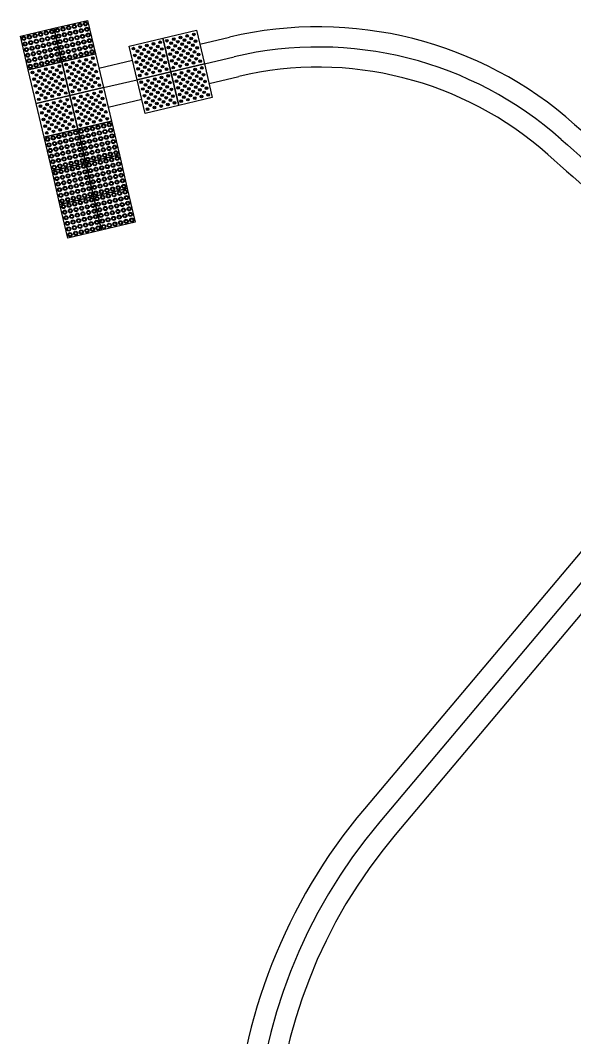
# Model space of a CAD drawing. Header units: millimetres. Extents: x 832728086 to 834530684, y 817551485 to 818349469.
# Drawn here: x 832728253.39 to 832728258.2, y 817960476.94 to 817960485.77 of the extents above; entities that cross this region are included whole.
import ezdxf

# ---------------------------------------------------------------- set-up
doc = ezdxf.new("R2010")
doc.units = ezdxf.units.MM
doc.header["$LTSCALE"] = 100
doc.layers.add('000-helpline', color=30, linetype='Continuous', lineweight=30, plot=False)
doc.layers.add('000-Tactile-l', color=8, linetype='Continuous')

# ---------------------------------------------------------------- blocks, each defined once
blk = doc.blocks.new('tactile')
at = {"layer": '000-helpline', "ltscale": 0.015}
for points in [[(834125.6752, 817966.0081), (834125.7441, 817965.7161), (834125.4521, 817965.6473), (834125.3832, 817965.9393)], [(834125.3832, 817965.9393), (834125.4521, 817965.6473), (834125.1601, 817965.5784), (834125.0913, 817965.8704)], [(834126.6201, 817965.9227), (834126.6889, 817965.6307), (834126.3969, 817965.5619), (834126.3281, 817965.8538)], [(834126.3281, 817965.8538), (834126.3969, 817965.5619), (834126.1049, 817965.493), (834126.0361, 817965.785)], [(834125.7441, 817965.7161), (834125.813, 817965.4241), (834125.521, 817965.3553), (834125.4521, 817965.6473)], [(834125.4521, 817965.6473), (834125.521, 817965.3553), (834125.229, 817965.2864), (834125.1601, 817965.5784)], [(834126.6889, 817965.6307), (834126.7578, 817965.3387), (834126.4658, 817965.2699), (834126.3969, 817965.5619)], [(834126.3969, 817965.5619), (834126.4658, 817965.2699), (834126.1738, 817965.201), (834126.1049, 817965.493)], [(834125.813, 817965.4241), (834125.8818, 817965.1321), (834125.5898, 817965.0633), (834125.521, 817965.3553)], [(834125.521, 817965.3553), (834125.5898, 817965.0633), (834125.2978, 817964.9944), (834125.229, 817965.2864)], [(834125.8818, 817965.1321), (834125.9507, 817964.8402), (834125.6587, 817964.7713), (834125.5898, 817965.0633)], [(834125.5898, 817965.0633), (834125.6587, 817964.7713), (834125.3667, 817964.7024), (834125.2978, 817964.9944)], [(834125.9507, 817964.8402), (834126.0195, 817964.5482), (834125.7275, 817964.4793), (834125.6587, 817964.7713)], [(834125.6587, 817964.7713), (834125.7275, 817964.4793), (834125.4355, 817964.4104), (834125.3667, 817964.7024)], [(834125.7275, 817964.4793), (834125.7964, 817964.1873), (834125.5044, 817964.1185), (834125.4355, 817964.4104)], [(834126.0195, 817964.5482), (834126.0884, 817964.2562), (834125.7964, 817964.1873), (834125.7275, 817964.4793)]]:
    blk.add_lwpolyline(points, close=True, dxfattribs=at)
at = {"layer": '000-Tactile-l', "ltscale": 5e-05}
for p, q in [((834126.6488, 817965.801), (834126.9082, 817965.8622)), ((834125.7728, 817965.5945), (834126.0648, 817965.6633)), ((834126.6889, 817965.6307), (834126.9484, 817965.6919)), ((834125.813, 817965.4241), (834126.1049, 817965.493)), ((834126.7291, 817965.4604), (834126.9885, 817965.5216)), ((834125.8531, 817965.2538), (834126.1451, 817965.3227)), ((834131.4332, 817963.1501), (834128.0774, 817959.1645)), ((834131.5671, 817963.0373), (834128.2112, 817959.0518)), ((834131.701, 817962.9246), (834128.3451, 817958.9391))]:
    blk.add_line(p, q, dxfattribs=at)
at = {"layer": '000-Tactile-l', "ltscale": 0.015}
for centre, radius in [((834125.608, 817965.9666), 0.0175), ((834125.6566, 817965.978), 0.0175), ((834125.6566, 817965.978), 0.0125), ((834125.2187, 817965.8748), 0.0175), ((834125.2673, 817965.8862), 0.0175), ((834125.2673, 817965.8862), 0.0125), ((834125.316, 817965.8977), 0.0175), ((834125.316, 817965.8977), 0.0125), ((834125.3647, 817965.9092), 0.0175), ((834125.3647, 817965.9092), 0.0125), ((834125.4133, 817965.9207), 0.0175), ((834125.4133, 817965.9207), 0.0125), ((834125.462, 817965.9321), 0.0175), ((834125.462, 817965.9321), 0.0125), ((834125.4735, 817965.8835), 0.0175), ((834125.4735, 817965.8835), 0.0125), ((834125.5106, 817965.9436), 0.0175), ((834125.5106, 817965.9436), 0.0125), ((834125.5221, 817965.895), 0.0175), ((834125.5221, 817965.895), 0.0125), ((834125.5593, 817965.9551), 0.0175), ((834125.5593, 817965.9551), 0.0125), ((834125.5708, 817965.9064), 0.0175), ((834125.5708, 817965.9064), 0.0125), ((834125.608, 817965.9666), 0.0125), ((834125.6195, 817965.9179), 0.0175), ((834125.6195, 817965.9179), 0.0125), ((834125.6681, 817965.9294), 0.0175), ((834125.6681, 817965.9294), 0.0125), ((834125.6796, 817965.8807), 0.0175), ((834125.6796, 817965.8807), 0.0125), ((834126.5978, 817965.8866), 0.0115), ((834126.5978, 817965.8866), 0.006), ((834125.1213, 817965.8518), 0.0175), ((834125.1213, 817965.8518), 0.0125), ((834125.1328, 817965.8031), 0.0175), ((834125.1328, 817965.8031), 0.0125), ((834125.17, 817965.8633), 0.0175), ((834125.17, 817965.8633), 0.0125), ((834125.1815, 817965.8146), 0.0175), ((834125.1815, 817965.8146), 0.0125), ((834125.2187, 817965.8748), 0.0125), ((834125.2301, 817965.8261), 0.0175), ((834125.2301, 817965.8261), 0.0125), ((834125.2788, 817965.8376), 0.0175), ((834125.2788, 817965.8376), 0.0125), ((834125.2903, 817965.7889), 0.0175), ((834125.3275, 817965.849), 0.0175), ((834125.3275, 817965.849), 0.0125), ((834125.3389, 817965.8004), 0.0175), ((834125.3389, 817965.8004), 0.0125), ((834125.3761, 817965.8605), 0.0175), ((834125.3761, 817965.8605), 0.0125), ((834125.3876, 817965.8119), 0.0175), ((834125.3876, 817965.8119), 0.0125), ((834125.4248, 817965.872), 0.0175), ((834125.4248, 817965.872), 0.0125), ((834125.4363, 817965.8233), 0.0175), ((834125.4363, 817965.8233), 0.0125), ((834125.4849, 817965.8348), 0.0175), ((834125.4849, 817965.8348), 0.0125), ((834125.4964, 817965.7861), 0.0175), ((834125.5336, 817965.8463), 0.0175), ((834125.5336, 817965.8463), 0.0125), ((834125.5451, 817965.7976), 0.0175), ((834125.5451, 817965.7976), 0.0125), ((834125.5823, 817965.8578), 0.0175), ((834125.5823, 817965.8578), 0.0125), ((834125.5937, 817965.8091), 0.0175), ((834125.5937, 817965.8091), 0.0125), ((834125.6309, 817965.8692), 0.0175), ((834125.6309, 817965.8692), 0.0125), ((834125.6424, 817965.8206), 0.0175), ((834125.6424, 817965.8206), 0.0125), ((834125.6911, 817965.832), 0.0175), ((834125.6911, 817965.832), 0.0125), ((834126.2474, 817965.804), 0.0115), ((834126.2474, 817965.804), 0.006), ((834126.3058, 817965.8178), 0.0115), ((834126.3058, 817965.8178), 0.006), ((834126.3642, 817965.8315), 0.0115), ((834126.3642, 817965.8315), 0.006), ((834126.4002, 817965.8092), 0.0115), ((834126.4002, 817965.8092), 0.006), ((834126.4226, 817965.8453), 0.0115), ((834126.4226, 817965.8453), 0.006), ((834126.4586, 817965.823), 0.0115), ((834126.4586, 817965.823), 0.006), ((834126.481, 817965.8591), 0.0115), ((834126.481, 817965.8591), 0.006), ((834126.4947, 817965.8007), 0.0115), ((834126.4947, 817965.8007), 0.006), ((834126.517, 817965.8368), 0.0115), ((834126.517, 817965.8368), 0.006), ((834126.5394, 817965.8728), 0.0115), ((834126.5394, 817965.8728), 0.006), ((834126.5531, 817965.8144), 0.0115), ((834126.5531, 817965.8144), 0.006), ((834126.5754, 817965.8505), 0.0115), ((834126.5754, 817965.8505), 0.006), ((834126.5892, 817965.7921), 0.0115), ((834126.6115, 817965.8282), 0.0115), ((834126.6115, 817965.8282), 0.006), ((834125.1443, 817965.7545), 0.0175), ((834125.1443, 817965.7545), 0.0125), ((834125.1558, 817965.7058), 0.0175), ((834125.1558, 817965.7058), 0.0125), ((834125.1929, 817965.766), 0.0175), ((834125.1929, 817965.766), 0.0125), ((834125.2044, 817965.7173), 0.0175), ((834125.2044, 817965.7173), 0.0125), ((834125.2416, 817965.7774), 0.0175), ((834125.2416, 817965.7774), 0.0125), ((834125.2531, 817965.7288), 0.0175), ((834125.2531, 817965.7288), 0.0125), ((834125.2903, 817965.7889), 0.0125), ((834125.3018, 817965.7402), 0.0175), ((834125.3018, 817965.7402), 0.0125), ((834125.3504, 817965.7517), 0.0175), ((834125.3504, 817965.7517), 0.0125), ((834125.3619, 817965.7031), 0.0175), ((834125.3619, 817965.7031), 0.0125), ((834125.3991, 817965.7632), 0.0175), ((834125.3991, 817965.7632), 0.0125), ((834125.4106, 817965.7145), 0.0175), ((834125.4106, 817965.7145), 0.0125), ((834125.4477, 817965.7747), 0.0175), ((834125.4477, 817965.7747), 0.0125), ((834125.4592, 817965.726), 0.0175), ((834125.4592, 817965.726), 0.0125), ((834125.4964, 817965.7861), 0.0125), ((834125.5079, 817965.7375), 0.0175), ((834125.5079, 817965.7375), 0.0125), ((834125.5566, 817965.749), 0.0175), ((834125.5566, 817965.749), 0.0125), ((834125.568, 817965.7003), 0.0175), ((834125.6052, 817965.7604), 0.0175), ((834125.6052, 817965.7604), 0.0125), ((834125.6167, 817965.7118), 0.0175), ((834125.6167, 817965.7118), 0.0125), ((834125.6539, 817965.7719), 0.0175), ((834125.6539, 817965.7719), 0.0125), ((834125.6654, 817965.7232), 0.0175), ((834125.6654, 817965.7232), 0.0125), ((834125.7025, 817965.7834), 0.0175), ((834125.7025, 817965.7834), 0.0125), ((834125.714, 817965.7347), 0.0175), ((834125.714, 817965.7347), 0.0125), ((834126.0722, 817965.7627), 0.0115), ((834126.0722, 817965.7627), 0.006), ((834126.0859, 817965.7043), 0.0115), ((834126.1083, 817965.7404), 0.0115), ((834126.1083, 817965.7404), 0.006), ((834126.1306, 817965.7764), 0.0115), ((834126.1306, 817965.7764), 0.006), ((834126.1443, 817965.718), 0.0115), ((834126.1443, 817965.718), 0.006), ((834126.1667, 817965.7541), 0.0115), ((834126.1667, 817965.7541), 0.006), ((834126.189, 817965.7902), 0.0115), ((834126.189, 817965.7902), 0.006), ((834126.2027, 817965.7318), 0.0115), ((834126.2027, 817965.7318), 0.006), ((834126.2251, 817965.7679), 0.0115), ((834126.2251, 817965.7679), 0.006), ((834126.2388, 817965.7095), 0.0115), ((834126.2388, 817965.7095), 0.006), ((834126.2611, 817965.7456), 0.0115), ((834126.2611, 817965.7456), 0.006), ((834126.2835, 817965.7817), 0.0115), ((834126.2835, 817965.7817), 0.006), ((834126.2972, 817965.7233), 0.0115), ((834126.2972, 817965.7233), 0.006), ((834126.3195, 817965.7594), 0.0115), ((834126.3195, 817965.7594), 0.006), ((834126.3779, 817965.7731), 0.0115), ((834126.3779, 817965.7731), 0.006), ((834126.3917, 817965.7147), 0.0115), ((834126.3917, 817965.7147), 0.006), ((834126.414, 817965.7508), 0.0115), ((834126.414, 817965.7508), 0.006), ((834126.4363, 817965.7869), 0.0115), ((834126.4363, 817965.7869), 0.006), ((834126.4501, 817965.7285), 0.0115), ((834126.4501, 817965.7285), 0.006), ((834126.4724, 817965.7646), 0.0115), ((834126.4724, 817965.7646), 0.006), ((834126.4862, 817965.7062), 0.0115), ((834126.5085, 817965.7423), 0.0115), ((834126.5085, 817965.7423), 0.006), ((834126.5308, 817965.7784), 0.0115), ((834126.5308, 817965.7784), 0.006), ((834126.5446, 817965.72), 0.0115), ((834126.5446, 817965.72), 0.006), ((834126.5669, 817965.756), 0.0115), ((834126.5669, 817965.756), 0.006), ((834126.5892, 817965.7921), 0.006), ((834126.603, 817965.7337), 0.0115), ((834126.603, 817965.7337), 0.006), ((834126.6253, 817965.7698), 0.0115), ((834126.6253, 817965.7698), 0.006), ((834126.6391, 817965.7114), 0.0115), ((834126.6391, 817965.7114), 0.006), ((834125.1672, 817965.6571), 0.0175), ((834125.1672, 817965.6571), 0.0125), ((834125.2159, 817965.6686), 0.0175), ((834125.2159, 817965.6686), 0.0125), ((834125.2274, 817965.62), 0.0175), ((834125.2274, 817965.62), 0.0125), ((834125.2646, 817965.6801), 0.0175), ((834125.2646, 817965.6801), 0.0125), ((834125.276, 817965.6314), 0.0175), ((834125.276, 817965.6314), 0.0125), ((834125.3132, 817965.6916), 0.0175), ((834125.3132, 817965.6916), 0.0125), ((834125.3247, 817965.6429), 0.0175), ((834125.3247, 817965.6429), 0.0125), ((834125.3734, 817965.6544), 0.0175), ((834125.3734, 817965.6544), 0.0125), ((834125.422, 817965.6659), 0.0175), ((834125.422, 817965.6659), 0.0125), ((834125.4707, 817965.6773), 0.0175), ((834125.4707, 817965.6773), 0.0125), ((834125.4882, 817965.625), 0.0115), ((834125.4882, 817965.625), 0.006), ((834125.5194, 817965.6888), 0.0175), ((834125.5194, 817965.6888), 0.0125), ((834125.5466, 817965.6387), 0.0115), ((834125.5466, 817965.6387), 0.006), ((834125.568, 817965.7003), 0.0125), ((834125.5827, 817965.6164), 0.0115), ((834125.605, 817965.6525), 0.0115), ((834125.605, 817965.6525), 0.006), ((834125.6411, 817965.6302), 0.0115), ((834125.6411, 817965.6302), 0.006), ((834125.6634, 817965.6663), 0.0115), ((834125.6634, 817965.6663), 0.006), ((834125.6995, 817965.644), 0.0115), ((834125.6995, 817965.644), 0.006), ((834125.7218, 817965.68), 0.0115), ((834125.7218, 817965.68), 0.006), ((834125.7356, 817965.6216), 0.0115), ((834125.7356, 817965.6216), 0.006), ((834126.0859, 817965.7043), 0.006), ((834126.0997, 817965.6459), 0.0115), ((834126.0997, 817965.6459), 0.006), ((834126.122, 817965.682), 0.0115), ((834126.122, 817965.682), 0.006), ((834126.1358, 817965.6236), 0.0115), ((834126.1358, 817965.6236), 0.006), ((834126.1581, 817965.6596), 0.0115), ((834126.1581, 817965.6596), 0.006), ((834126.1804, 817965.6957), 0.0115), ((834126.1804, 817965.6957), 0.006), ((834126.1942, 817965.6373), 0.0115), ((834126.1942, 817965.6373), 0.006), ((834126.2165, 817965.6734), 0.0115), ((834126.2165, 817965.6734), 0.006), ((834126.2303, 817965.615), 0.0115), ((834126.2526, 817965.6511), 0.0115), ((834126.2526, 817965.6511), 0.006), ((834126.2749, 817965.6872), 0.0115), ((834126.2749, 817965.6872), 0.006), ((834126.2887, 817965.6288), 0.0115), ((834126.2887, 817965.6288), 0.006), ((834126.311, 817965.6649), 0.0115), ((834126.311, 817965.6649), 0.006), ((834126.3333, 817965.701), 0.0115), ((834126.3333, 817965.701), 0.006), ((834126.3471, 817965.6426), 0.0115), ((834126.3471, 817965.6426), 0.006), ((834126.4055, 817965.6563), 0.0115), ((834126.4055, 817965.6563), 0.006), ((834126.4278, 817965.6924), 0.0115), ((834126.4278, 817965.6924), 0.006), ((834126.4416, 817965.634), 0.0115), ((834126.4416, 817965.634), 0.006), ((834126.4639, 817965.6701), 0.0115), ((834126.4639, 817965.6701), 0.006), ((834126.4862, 817965.7062), 0.006), ((834126.5, 817965.6478), 0.0115), ((834126.5, 817965.6478), 0.006), ((834126.5223, 817965.6839), 0.0115), ((834126.5223, 817965.6839), 0.006), ((834126.536, 817965.6255), 0.0115), ((834126.536, 817965.6255), 0.006), ((834126.5584, 817965.6616), 0.0115), ((834126.5584, 817965.6616), 0.006), ((834126.5807, 817965.6976), 0.0115), ((834126.5807, 817965.6976), 0.006), ((834126.5944, 817965.6393), 0.0115), ((834126.5944, 817965.6393), 0.006), ((834126.6168, 817965.6753), 0.0115), ((834126.6168, 817965.6753), 0.006), ((834126.6528, 817965.653), 0.0115), ((834126.6528, 817965.653), 0.006), ((834125.1787, 817965.6085), 0.0175), ((834125.1787, 817965.6085), 0.0125), ((834125.1962, 817965.5561), 0.0115), ((834125.1962, 817965.5561), 0.006), ((834125.2323, 817965.5338), 0.0115), ((834125.2323, 817965.5338), 0.006), ((834125.2546, 817965.5699), 0.0115), ((834125.2546, 817965.5699), 0.006), ((834125.2907, 817965.5476), 0.0115), ((834125.2907, 817965.5476), 0.006), ((834125.313, 817965.5836), 0.0115), ((834125.313, 817965.5836), 0.006), ((834125.3491, 817965.5613), 0.0115), ((834125.3491, 817965.5613), 0.006), ((834125.3714, 817965.5974), 0.0115), ((834125.3714, 817965.5974), 0.006), ((834125.3852, 817965.539), 0.0115), ((834125.3852, 817965.539), 0.006), ((834125.4075, 817965.5751), 0.0115), ((834125.4075, 817965.5751), 0.006), ((834125.4298, 817965.6112), 0.0115), ((834125.4298, 817965.6112), 0.006), ((834125.4436, 817965.5528), 0.0115), ((834125.4436, 817965.5528), 0.006), ((834125.502, 817965.5666), 0.0115), ((834125.502, 817965.5666), 0.006), ((834125.5243, 817965.6026), 0.0115), ((834125.5243, 817965.6026), 0.006), ((834125.538, 817965.5442), 0.0115), ((834125.538, 817965.5442), 0.006), ((834125.5604, 817965.5803), 0.0115), ((834125.5604, 817965.5803), 0.006), ((834125.5827, 817965.6164), 0.006), ((834125.5964, 817965.558), 0.0115), ((834125.5964, 817965.558), 0.006), ((834125.6188, 817965.5941), 0.0115), ((834125.6188, 817965.5941), 0.006), ((834125.6325, 817965.5357), 0.0115), ((834125.6325, 817965.5357), 0.006), ((834125.6548, 817965.5718), 0.0115), ((834125.6548, 817965.5718), 0.006), ((834125.6772, 817965.6079), 0.0115), ((834125.6772, 817965.6079), 0.006), ((834125.6909, 817965.5495), 0.0115), ((834125.6909, 817965.5495), 0.006), ((834125.7132, 817965.5856), 0.0115), ((834125.7132, 817965.5856), 0.006), ((834125.727, 817965.5272), 0.0115), ((834125.7493, 817965.5632), 0.0115), ((834125.7493, 817965.5632), 0.006), ((834126.1135, 817965.5875), 0.0115), ((834126.1135, 817965.5875), 0.006), ((834126.1273, 817965.5291), 0.0115), ((834126.1496, 817965.5652), 0.0115), ((834126.1496, 817965.5652), 0.006), ((834126.1719, 817965.6012), 0.0115), ((834126.1719, 817965.6012), 0.006), ((834126.1857, 817965.5428), 0.0115), ((834126.1857, 817965.5428), 0.006), ((834126.208, 817965.5789), 0.0115), ((834126.208, 817965.5789), 0.006), ((834126.2303, 817965.615), 0.006), ((834126.2441, 817965.5566), 0.0115), ((834126.2441, 817965.5566), 0.006), ((834126.2664, 817965.5927), 0.0115), ((834126.2664, 817965.5927), 0.006), ((834126.3025, 817965.5704), 0.0115), ((834126.3025, 817965.5704), 0.006), ((834126.3248, 817965.6065), 0.0115), ((834126.3248, 817965.6065), 0.006), ((834126.3609, 817965.5842), 0.0115), ((834126.3609, 817965.5842), 0.006), ((834126.4192, 817965.5979), 0.0115), ((834126.4192, 817965.5979), 0.006), ((834126.433, 817965.5395), 0.0115), ((834126.433, 817965.5395), 0.006), ((834126.4776, 817965.6117), 0.0115), ((834126.4776, 817965.6117), 0.006), ((834126.4914, 817965.5533), 0.0115), ((834126.4914, 817965.5533), 0.006), ((834126.5275, 817965.531), 0.0115), ((834126.5498, 817965.5671), 0.0115), ((834126.5498, 817965.5671), 0.006), ((834126.5859, 817965.5448), 0.0115), ((834126.5859, 817965.5448), 0.006), ((834126.6082, 817965.5809), 0.0115), ((834126.6082, 817965.5809), 0.006), ((834126.6443, 817965.5585), 0.0115), ((834126.6443, 817965.5585), 0.006), ((834126.6666, 817965.5946), 0.0115), ((834126.6666, 817965.5946), 0.006), ((834126.6804, 817965.5362), 0.0115), ((834126.6804, 817965.5362), 0.006), ((834125.21, 817965.4977), 0.0115), ((834125.21, 817965.4977), 0.006), ((834125.2237, 817965.4393), 0.0115), ((834125.2461, 817965.4754), 0.0115), ((834125.2461, 817965.4754), 0.006), ((834125.2684, 817965.5115), 0.0115), ((834125.2684, 817965.5115), 0.006), ((834125.2821, 817965.4531), 0.0115), ((834125.2821, 817965.4531), 0.006), ((834125.3045, 817965.4892), 0.0115), ((834125.3045, 817965.4892), 0.006), ((834125.3268, 817965.5252), 0.0115), ((834125.3268, 817965.5252), 0.006), ((834125.3405, 817965.4668), 0.0115), ((834125.3405, 817965.4668), 0.006), ((834125.3629, 817965.5029), 0.0115), ((834125.3629, 817965.5029), 0.006), ((834125.3766, 817965.4445), 0.0115), ((834125.3766, 817965.4445), 0.006), ((834125.3989, 817965.4806), 0.0115), ((834125.3989, 817965.4806), 0.006), ((834125.4213, 817965.5167), 0.0115), ((834125.4213, 817965.5167), 0.006), ((834125.435, 817965.4583), 0.0115), ((834125.435, 817965.4583), 0.006), ((834125.4573, 817965.4944), 0.0115), ((834125.4573, 817965.4944), 0.006), ((834125.5157, 817965.5082), 0.0115), ((834125.5157, 817965.5082), 0.006), ((834125.5295, 817965.4498), 0.0115), ((834125.5295, 817965.4498), 0.006), ((834125.5518, 817965.4858), 0.0115), ((834125.5518, 817965.4858), 0.006), ((834125.5741, 817965.5219), 0.0115), ((834125.5741, 817965.5219), 0.006), ((834125.5879, 817965.4635), 0.0115), ((834125.5879, 817965.4635), 0.006), ((834125.6102, 817965.4996), 0.0115), ((834125.6102, 817965.4996), 0.006), ((834125.624, 817965.4412), 0.0115), ((834125.6463, 817965.4773), 0.0115), ((834125.6463, 817965.4773), 0.006), ((834125.6686, 817965.5134), 0.0115), ((834125.6686, 817965.5134), 0.006), ((834125.6824, 817965.455), 0.0115), ((834125.6824, 817965.455), 0.006), ((834125.7047, 817965.4911), 0.0115), ((834125.7047, 817965.4911), 0.006), ((834125.727, 817965.5272), 0.006), ((834125.7408, 817965.4688), 0.0115), ((834125.7408, 817965.4688), 0.006), ((834125.7631, 817965.5048), 0.0115), ((834125.7631, 817965.5048), 0.006), ((834125.7769, 817965.4464), 0.0115), ((834125.7769, 817965.4464), 0.006), ((834126.1273, 817965.5291), 0.006), ((834126.141, 817965.4707), 0.0115), ((834126.141, 817965.4707), 0.006), ((834126.1771, 817965.4484), 0.0115), ((834126.1771, 817965.4484), 0.006), ((834126.1994, 817965.4845), 0.0115), ((834126.1994, 817965.4845), 0.006), ((834126.2355, 817965.4621), 0.0115), ((834126.2355, 817965.4621), 0.006), ((834126.2578, 817965.4982), 0.0115), ((834126.2578, 817965.4982), 0.006), ((834126.2716, 817965.4398), 0.0115), ((834126.2939, 817965.4759), 0.0115), ((834126.2939, 817965.4759), 0.006), ((834126.3162, 817965.512), 0.0115), ((834126.3162, 817965.512), 0.006), ((834126.33, 817965.4536), 0.0115), ((834126.33, 817965.4536), 0.006), ((834126.3523, 817965.4897), 0.0115), ((834126.3523, 817965.4897), 0.006), ((834126.3746, 817965.5258), 0.0115), ((834126.3746, 817965.5258), 0.006), ((834126.3884, 817965.4674), 0.0115), ((834126.3884, 817965.4674), 0.006), ((834126.4468, 817965.4811), 0.0115), ((834126.4468, 817965.4811), 0.006), ((834126.4691, 817965.5172), 0.0115), ((834126.4691, 817965.5172), 0.006), ((834126.4829, 817965.4588), 0.0115), ((834126.4829, 817965.4588), 0.006), ((834126.5052, 817965.4949), 0.0115), ((834126.5052, 817965.4949), 0.006), ((834126.5275, 817965.531), 0.006), ((834126.5413, 817965.4726), 0.0115), ((834126.5413, 817965.4726), 0.006), ((834126.5636, 817965.5087), 0.0115), ((834126.5636, 817965.5087), 0.006), ((834126.5774, 817965.4503), 0.0115), ((834126.5774, 817965.4503), 0.006), ((834126.5997, 817965.4864), 0.0115), ((834126.5997, 817965.4864), 0.006), ((834126.622, 817965.5225), 0.0115), ((834126.622, 817965.5225), 0.006), ((834126.6358, 817965.4641), 0.0115), ((834126.6358, 817965.4641), 0.006), ((834126.6581, 817965.5001), 0.0115), ((834126.6581, 817965.5001), 0.006), ((834126.6718, 817965.4417), 0.0115), ((834126.6942, 817965.4778), 0.0115), ((834126.6942, 817965.4778), 0.006), ((834125.2237, 817965.4393), 0.006), ((834125.2375, 817965.3809), 0.0115), ((834125.2375, 817965.3809), 0.006), ((834125.2598, 817965.417), 0.0115), ((834125.2598, 817965.417), 0.006), ((834125.2736, 817965.3586), 0.0115), ((834125.2736, 817965.3586), 0.006), ((834125.2959, 817965.3947), 0.0115), ((834125.2959, 817965.3947), 0.006), ((834125.3182, 817965.4308), 0.0115), ((834125.3182, 817965.4308), 0.006), ((834125.332, 817965.3724), 0.0115), ((834125.332, 817965.3724), 0.006), ((834125.3543, 817965.4084), 0.0115), ((834125.3543, 817965.4084), 0.006), ((834125.3681, 817965.35), 0.0115), ((834125.3904, 817965.3861), 0.0115), ((834125.3904, 817965.3861), 0.006), ((834125.4127, 817965.4222), 0.0115), ((834125.4127, 817965.4222), 0.006), ((834125.4265, 817965.3638), 0.0115), ((834125.4265, 817965.3638), 0.006), ((834125.4488, 817965.3999), 0.0115), ((834125.4488, 817965.3999), 0.006), ((834125.4711, 817965.436), 0.0115), ((834125.4711, 817965.436), 0.006), ((834125.4849, 817965.3776), 0.0115), ((834125.4849, 817965.3776), 0.006), ((834125.5433, 817965.3914), 0.0115), ((834125.5433, 817965.3914), 0.006), ((834125.5656, 817965.4274), 0.0115), ((834125.5656, 817965.4274), 0.006), ((834125.6017, 817965.4051), 0.0115), ((834125.6017, 817965.4051), 0.006), ((834125.624, 817965.4412), 0.006), ((834125.6601, 817965.4189), 0.0115), ((834125.6601, 817965.4189), 0.006), ((834125.6738, 817965.3605), 0.0115), ((834125.6738, 817965.3605), 0.006), ((834125.7185, 817965.4327), 0.0115), ((834125.7185, 817965.4327), 0.006), ((834125.7322, 817965.3743), 0.0115), ((834125.7322, 817965.3743), 0.006), ((834125.7683, 817965.352), 0.0115), ((834125.7906, 817965.388), 0.0115), ((834125.7906, 817965.388), 0.006), ((834126.1548, 817965.4123), 0.0115), ((834126.1548, 817965.4123), 0.006), ((834126.1686, 817965.3539), 0.0115), ((834126.1909, 817965.39), 0.0115), ((834126.1909, 817965.39), 0.006), ((834126.2132, 817965.4261), 0.0115), ((834126.2132, 817965.4261), 0.006), ((834126.227, 817965.3677), 0.0115), ((834126.227, 817965.3677), 0.006), ((834126.2493, 817965.4037), 0.0115), ((834126.2493, 817965.4037), 0.006), ((834126.2716, 817965.4398), 0.006), ((834126.2854, 817965.3814), 0.0115), ((834126.2854, 817965.3814), 0.006), ((834126.3077, 817965.4175), 0.0115), ((834126.3077, 817965.4175), 0.006), ((834126.3215, 817965.3591), 0.0115), ((834126.3215, 817965.3591), 0.006), ((834126.3438, 817965.3952), 0.0115), ((834126.3438, 817965.3952), 0.006), ((834126.3661, 817965.4313), 0.0115), ((834126.3661, 817965.4313), 0.006), ((834126.3799, 817965.3729), 0.0115), ((834126.3799, 817965.3729), 0.006), ((834126.4022, 817965.409), 0.0115), ((834126.4022, 817965.409), 0.006), ((834126.4159, 817965.3506), 0.0115), ((834126.4606, 817965.4227), 0.0115), ((834126.4606, 817965.4227), 0.006), ((834126.4743, 817965.3643), 0.0115), ((834126.4743, 817965.3643), 0.006), ((834126.4966, 817965.4004), 0.0115), ((834126.4966, 817965.4004), 0.006), ((834126.519, 817965.4365), 0.0115), ((834126.519, 817965.4365), 0.006), ((834126.5327, 817965.3781), 0.0115), ((834126.5327, 817965.3781), 0.006), ((834126.555, 817965.4142), 0.0115), ((834126.555, 817965.4142), 0.006), ((834126.5688, 817965.3558), 0.0115), ((834126.5688, 817965.3558), 0.006), ((834126.5911, 817965.3919), 0.0115), ((834126.5911, 817965.3919), 0.006), ((834126.6134, 817965.428), 0.0115), ((834126.6134, 817965.428), 0.006), ((834126.6272, 817965.3696), 0.0115), ((834126.6272, 817965.3696), 0.006), ((834126.6495, 817965.4057), 0.0115), ((834126.6495, 817965.4057), 0.006), ((834126.6718, 817965.4417), 0.006), ((834126.6856, 817965.3833), 0.0115), ((834126.6856, 817965.3833), 0.006), ((834126.7079, 817965.4194), 0.0115), ((834126.7079, 817965.4194), 0.006), ((834126.7217, 817965.361), 0.0115), ((834126.7217, 817965.361), 0.006), ((834125.2513, 817965.3225), 0.0115), ((834125.2513, 817965.3225), 0.006), ((834125.2651, 817965.2641), 0.0115), ((834125.3097, 817965.3363), 0.0115), ((834125.3097, 817965.3363), 0.006), ((834125.3235, 817965.2779), 0.0115), ((834125.3235, 817965.2779), 0.006), ((834125.3681, 817965.35), 0.006), ((834125.3819, 817965.2916), 0.0115), ((834125.3819, 817965.2916), 0.006), ((834125.4179, 817965.2693), 0.0115), ((834125.4179, 817965.2693), 0.006), ((834125.4403, 817965.3054), 0.0115), ((834125.4403, 817965.3054), 0.006), ((834125.4763, 817965.2831), 0.0115), ((834125.4763, 817965.2831), 0.006), ((834125.4987, 817965.3192), 0.0115), ((834125.4987, 817965.3192), 0.006), ((834125.557, 817965.333), 0.0115), ((834125.557, 817965.333), 0.006), ((834125.5708, 817965.2746), 0.0115), ((834125.5708, 817965.2746), 0.006), ((834125.5931, 817965.3106), 0.0115), ((834125.5931, 817965.3106), 0.006), ((834125.6154, 817965.3467), 0.0115), ((834125.6154, 817965.3467), 0.006), ((834125.6292, 817965.2883), 0.0115), ((834125.6292, 817965.2883), 0.006), ((834125.6515, 817965.3244), 0.0115), ((834125.6515, 817965.3244), 0.006), ((834125.6653, 817965.266), 0.0115), ((834125.6876, 817965.3021), 0.0115), ((834125.6876, 817965.3021), 0.006), ((834125.7099, 817965.3382), 0.0115), ((834125.7099, 817965.3382), 0.006), ((834125.7237, 817965.2798), 0.0115), ((834125.7237, 817965.2798), 0.006), ((834125.746, 817965.3159), 0.0115), ((834125.746, 817965.3159), 0.006), ((834125.7683, 817965.352), 0.006), ((834125.7821, 817965.2936), 0.0115), ((834125.7821, 817965.2936), 0.006), ((834125.8044, 817965.3297), 0.0115), ((834125.8044, 817965.3297), 0.006), ((834125.8182, 817965.2713), 0.0115), ((834125.8182, 817965.2713), 0.006), ((834126.1686, 817965.3539), 0.006), ((834126.1823, 817965.2955), 0.0115), ((834126.1823, 817965.2955), 0.006), ((834126.2047, 817965.3316), 0.0115), ((834126.2047, 817965.3316), 0.006), ((834126.2184, 817965.2732), 0.0115), ((834126.2184, 817965.2732), 0.006), ((834126.2407, 817965.3093), 0.0115), ((834126.2407, 817965.3093), 0.006), ((834126.2631, 817965.3453), 0.0115), ((834126.2631, 817965.3453), 0.006), ((834126.2768, 817965.2869), 0.0115), ((834126.2768, 817965.2869), 0.006), ((834126.2991, 817965.323), 0.0115), ((834126.2991, 817965.323), 0.006), ((834126.3129, 817965.2646), 0.0115), ((834126.3352, 817965.3007), 0.0115), ((834126.3352, 817965.3007), 0.006), ((834126.3575, 817965.3368), 0.0115), ((834126.3575, 817965.3368), 0.006), ((834126.3713, 817965.2784), 0.0115), ((834126.3713, 817965.2784), 0.006), ((834126.3936, 817965.3145), 0.0115), ((834126.3936, 817965.3145), 0.006), ((834126.4159, 817965.3506), 0.006), ((834126.4297, 817965.2922), 0.0115), ((834126.4297, 817965.2922), 0.006), ((834126.4881, 817965.3059), 0.0115), ((834126.4881, 817965.3059), 0.006), ((834126.5104, 817965.342), 0.0115), ((834126.5104, 817965.342), 0.006), ((834126.5465, 817965.3197), 0.0115), ((834126.5465, 817965.3197), 0.006), ((834126.6049, 817965.3335), 0.0115), ((834126.6049, 817965.3335), 0.006), ((834126.6633, 817965.3473), 0.0115), ((834126.6633, 817965.3473), 0.006), ((834125.2651, 817965.2641), 0.006), ((834125.2788, 817965.2057), 0.0115), ((834125.2788, 817965.2057), 0.006), ((834125.3011, 817965.2418), 0.0115), ((834125.3011, 817965.2418), 0.006), ((834125.3149, 817965.1834), 0.0115), ((834125.3149, 817965.1834), 0.006), ((834125.3372, 817965.2195), 0.0115), ((834125.3372, 817965.2195), 0.006), ((834125.3595, 817965.2556), 0.0115), ((834125.3595, 817965.2556), 0.006), ((834125.3733, 817965.1972), 0.0115), ((834125.3733, 817965.1972), 0.006), ((834125.3956, 817965.2333), 0.0115), ((834125.3956, 817965.2333), 0.006), ((834125.4094, 817965.1749), 0.0115), ((834125.4317, 817965.2109), 0.0115), ((834125.4317, 817965.2109), 0.006), ((834125.454, 817965.247), 0.0115), ((834125.454, 817965.247), 0.006), ((834125.4678, 817965.1886), 0.0115), ((834125.4678, 817965.1886), 0.006), ((834125.4901, 817965.2247), 0.0115), ((834125.4901, 817965.2247), 0.006), ((834125.5124, 817965.2608), 0.0115), ((834125.5124, 817965.2608), 0.006), ((834125.5262, 817965.2024), 0.0115), ((834125.5262, 817965.2024), 0.006), ((834125.5846, 817965.2162), 0.0115), ((834125.5846, 817965.2162), 0.006), ((834125.6069, 817965.2523), 0.0115), ((834125.6069, 817965.2523), 0.006), ((834125.6207, 817965.1939), 0.0115), ((834125.6207, 817965.1939), 0.006), ((834125.643, 817965.2299), 0.0115), ((834125.643, 817965.2299), 0.006), ((834125.6653, 817965.266), 0.006), ((834125.6791, 817965.2076), 0.0115), ((834125.6791, 817965.2076), 0.006), ((834125.7014, 817965.2437), 0.0115), ((834125.7014, 817965.2437), 0.006), ((834125.7152, 817965.1853), 0.0115), ((834125.7152, 817965.1853), 0.006), ((834125.7375, 817965.2214), 0.0115), ((834125.7375, 817965.2214), 0.006), ((834125.7598, 817965.2575), 0.0115), ((834125.7598, 817965.2575), 0.006), ((834125.7736, 817965.1991), 0.0115), ((834125.7736, 817965.1991), 0.006), ((834125.7959, 817965.2352), 0.0115), ((834125.7959, 817965.2352), 0.006), ((834125.8096, 817965.1768), 0.0115), ((834125.832, 817965.2129), 0.0115), ((834125.832, 817965.2129), 0.006), ((834126.1961, 817965.2371), 0.0115), ((834126.1961, 817965.2371), 0.006), ((834126.2545, 817965.2509), 0.0115), ((834126.2545, 817965.2509), 0.006), ((834126.3129, 817965.2646), 0.006), ((834125.2926, 817965.1473), 0.0115), ((834125.2926, 817965.1473), 0.006), ((834125.3064, 817965.0889), 0.0115), ((834125.3287, 817965.125), 0.0115), ((834125.3287, 817965.125), 0.006), ((834125.351, 817965.1611), 0.0115), ((834125.351, 817965.1611), 0.006), ((834125.3648, 817965.1027), 0.0115), ((834125.3648, 817965.1027), 0.006), ((834125.3871, 817965.1388), 0.0115), ((834125.3871, 817965.1388), 0.006), ((834125.4094, 817965.1749), 0.006), ((834125.4232, 817965.1165), 0.0115), ((834125.4232, 817965.1165), 0.006), ((834125.4455, 817965.1525), 0.0115), ((834125.4455, 817965.1525), 0.006), ((834125.4593, 817965.0941), 0.0115), ((834125.4593, 817965.0941), 0.006), ((834125.4816, 817965.1302), 0.0115), ((834125.4816, 817965.1302), 0.006), ((834125.5039, 817965.1663), 0.0115), ((834125.5039, 817965.1663), 0.006), ((834125.5177, 817965.1079), 0.0115), ((834125.5177, 817965.1079), 0.006), ((834125.54, 817965.144), 0.0115), ((834125.54, 817965.144), 0.006), ((834125.5537, 817965.0856), 0.0115), ((834125.5984, 817965.1578), 0.0115), ((834125.5984, 817965.1578), 0.006), ((834125.6121, 817965.0994), 0.0115), ((834125.6121, 817965.0994), 0.006), ((834125.6344, 817965.1355), 0.0115), ((834125.6344, 817965.1355), 0.006), ((834125.6568, 817965.1715), 0.0115), ((834125.6568, 817965.1715), 0.006), ((834125.6705, 817965.1131), 0.0115), ((834125.6705, 817965.1131), 0.006), ((834125.6928, 817965.1492), 0.0115), ((834125.6928, 817965.1492), 0.006), ((834125.7289, 817965.1269), 0.0115), ((834125.7289, 817965.1269), 0.006), ((834125.7512, 817965.163), 0.0115), ((834125.7512, 817965.163), 0.006), ((834125.7659, 817965.0791), 0.0175), ((834125.7873, 817965.1407), 0.0115), ((834125.7873, 817965.1407), 0.006), ((834125.8146, 817965.0906), 0.0175), ((834125.8146, 817965.0906), 0.0125), ((834125.8096, 817965.1768), 0.006), ((834125.8457, 817965.1545), 0.0115), ((834125.8457, 817965.1545), 0.006), ((834125.8632, 817965.1021), 0.0175), ((834125.8632, 817965.1021), 0.0125), ((834125.3064, 817965.0889), 0.006), ((834125.3201, 817965.0305), 0.0115), ((834125.3201, 817965.0305), 0.006), ((834125.3425, 817965.0666), 0.0115), ((834125.3425, 817965.0666), 0.006), ((834125.3785, 817965.0443), 0.0115), ((834125.3785, 817965.0443), 0.006), ((834125.4009, 817965.0804), 0.0115), ((834125.4009, 817965.0804), 0.006), ((834125.4252, 817964.9988), 0.0175), ((834125.4252, 817964.9988), 0.0125), ((834125.4369, 817965.0581), 0.0115), ((834125.4369, 817965.0581), 0.006), ((834125.4739, 817965.0103), 0.0175), ((834125.4739, 817965.0103), 0.0125), ((834125.4953, 817965.0718), 0.0115), ((834125.4953, 817965.0718), 0.006), ((834125.5226, 817965.0217), 0.0175), ((834125.5226, 817965.0217), 0.0125), ((834125.5537, 817965.0856), 0.006), ((834125.5712, 817965.0332), 0.0175), ((834125.5712, 817965.0332), 0.0125), ((834125.6199, 817965.0447), 0.0175), ((834125.6199, 817965.0447), 0.0125), ((834125.6314, 817964.996), 0.0175), ((834125.6314, 817964.996), 0.0125), ((834125.6686, 817965.0562), 0.0175), ((834125.6686, 817965.0562), 0.0125), ((834125.68, 817965.0075), 0.0175), ((834125.68, 817965.0075), 0.0125), ((834125.7172, 817965.0676), 0.0175), ((834125.7172, 817965.0676), 0.0125), ((834125.7287, 817965.019), 0.0175), ((834125.7287, 817965.019), 0.0125), ((834125.7659, 817965.0791), 0.0125), ((834125.7774, 817965.0305), 0.0175), ((834125.7774, 817965.0305), 0.0125), ((834125.826, 817965.0419), 0.0175), ((834125.826, 817965.0419), 0.0125), ((834125.8375, 817964.9933), 0.0175), ((834125.8747, 817965.0534), 0.0175), ((834125.8747, 817965.0534), 0.0125), ((834125.8862, 817965.0047), 0.0175), ((834125.8862, 817965.0047), 0.0125), ((834125.3279, 817964.9758), 0.0175), ((834125.3279, 817964.9758), 0.0125), ((834125.3394, 817964.9272), 0.0175), ((834125.3394, 817964.9272), 0.0125), ((834125.3766, 817964.9873), 0.0175), ((834125.3766, 817964.9873), 0.0125), ((834125.388, 817964.9386), 0.0175), ((834125.388, 817964.9386), 0.0125), ((834125.4367, 817964.9501), 0.0175), ((834125.4367, 817964.9501), 0.0125), ((834125.4854, 817964.9616), 0.0175), ((834125.4854, 817964.9616), 0.0125), ((834125.4969, 817964.9129), 0.0175), ((834125.4969, 817964.9129), 0.0125), ((834125.534, 817964.9731), 0.0175), ((834125.534, 817964.9731), 0.0125), ((834125.5455, 817964.9244), 0.0175), ((834125.5455, 817964.9244), 0.0125), ((834125.5827, 817964.9845), 0.0175), ((834125.5827, 817964.9845), 0.0125), ((834125.5942, 817964.9359), 0.0175), ((834125.5942, 817964.9359), 0.0125), ((834125.6428, 817964.9474), 0.0175), ((834125.6428, 817964.9474), 0.0125), ((834125.6915, 817964.9588), 0.0175), ((834125.6915, 817964.9588), 0.0125), ((834125.703, 817964.9102), 0.0175), ((834125.703, 817964.9102), 0.0125), ((834125.7402, 817964.9703), 0.0175), ((834125.7402, 817964.9703), 0.0125), ((834125.7517, 817964.9216), 0.0175), ((834125.7517, 817964.9216), 0.0125), ((834125.7888, 817964.9818), 0.0175), ((834125.7888, 817964.9818), 0.0125), ((834125.8003, 817964.9331), 0.0175), ((834125.8003, 817964.9331), 0.0125), ((834125.8375, 817964.9933), 0.0125), ((834125.849, 817964.9446), 0.0175), ((834125.849, 817964.9446), 0.0125), ((834125.8976, 817964.9561), 0.0175), ((834125.8976, 817964.9561), 0.0125), ((834125.9091, 817964.9074), 0.0175), ((834125.9091, 817964.9074), 0.0125), ((834125.3509, 817964.8785), 0.0175), ((834125.3509, 817964.8785), 0.0125), ((834125.3623, 817964.8298), 0.0175), ((834125.3623, 817964.8298), 0.0125), ((834125.3995, 817964.89), 0.0175), ((834125.3995, 817964.89), 0.0125), ((834125.411, 817964.8413), 0.0175), ((834125.411, 817964.8413), 0.0125), ((834125.4482, 817964.9015), 0.0175), ((834125.4482, 817964.9015), 0.0125), ((834125.4597, 817964.8528), 0.0175), ((834125.4597, 817964.8528), 0.0125), ((834125.5083, 817964.8643), 0.0175), ((834125.5083, 817964.8643), 0.0125), ((834125.5198, 817964.8156), 0.0175), ((834125.557, 817964.8757), 0.0175), ((834125.557, 817964.8757), 0.0125), ((834125.5685, 817964.8271), 0.0175), ((834125.5685, 817964.8271), 0.0125), ((834125.6057, 817964.8872), 0.0175), ((834125.6057, 817964.8872), 0.0125), ((834125.6171, 817964.8386), 0.0175), ((834125.6171, 817964.8386), 0.0125), ((834125.6543, 817964.8987), 0.0175), ((834125.6543, 817964.8987), 0.0125), ((834125.6658, 817964.85), 0.0175), ((834125.6658, 817964.85), 0.0125), ((834125.7145, 817964.8615), 0.0175), ((834125.7145, 817964.8615), 0.0125), ((834125.7631, 817964.873), 0.0175), ((834125.7631, 817964.873), 0.0125), ((834125.7746, 817964.8243), 0.0175), ((834125.7746, 817964.8243), 0.0125), ((834125.8118, 817964.8845), 0.0175), ((834125.8118, 817964.8845), 0.0125), ((834125.8233, 817964.8358), 0.0175), ((834125.8233, 817964.8358), 0.0125), ((834125.8605, 817964.8959), 0.0175), ((834125.8605, 817964.8959), 0.0125), ((834125.8719, 817964.8473), 0.0175), ((834125.8719, 817964.8473), 0.0125), ((834125.9206, 817964.8587), 0.0175), ((834125.9206, 817964.8587), 0.0125), ((834125.3738, 817964.7812), 0.0175), ((834125.3738, 817964.7812), 0.0125), ((834125.3853, 817964.7325), 0.0175), ((834125.3853, 817964.7325), 0.0125), ((834125.4225, 817964.7926), 0.0175), ((834125.4225, 817964.7926), 0.0125), ((834125.4339, 817964.744), 0.0175), ((834125.4339, 817964.744), 0.0125), ((834125.4711, 817964.8041), 0.0175), ((834125.4711, 817964.8041), 0.0125), ((834125.4826, 817964.7555), 0.0175), ((834125.4826, 817964.7555), 0.0125), ((834125.5198, 817964.8156), 0.0125), ((834125.5313, 817964.7669), 0.0175), ((834125.5313, 817964.7669), 0.0125), ((834125.5799, 817964.7784), 0.0175), ((834125.5799, 817964.7784), 0.0125), ((834125.5914, 817964.7297), 0.0175), ((834125.6286, 817964.7899), 0.0175), ((834125.6286, 817964.7899), 0.0125), ((834125.6401, 817964.7412), 0.0175), ((834125.6401, 817964.7412), 0.0125), ((834125.6773, 817964.8014), 0.0175), ((834125.6773, 817964.8014), 0.0125), ((834125.6888, 817964.7527), 0.0175), ((834125.6888, 817964.7527), 0.0125), ((834125.7259, 817964.8128), 0.0175), ((834125.7259, 817964.8128), 0.0125), ((834125.7374, 817964.7642), 0.0175), ((834125.7374, 817964.7642), 0.0125), ((834125.7861, 817964.7757), 0.0175), ((834125.7861, 817964.7757), 0.0125), ((834125.7976, 817964.727), 0.0175), ((834125.8347, 817964.7871), 0.0175), ((834125.8347, 817964.7871), 0.0125), ((834125.8462, 817964.7385), 0.0175), ((834125.8462, 817964.7385), 0.0125), ((834125.8834, 817964.7986), 0.0175), ((834125.8834, 817964.7986), 0.0125), ((834125.8949, 817964.7499), 0.0175), ((834125.8949, 817964.7499), 0.0125), ((834125.9321, 817964.8101), 0.0175), ((834125.9321, 817964.8101), 0.0125), ((834125.9436, 817964.7614), 0.0175), ((834125.9436, 817964.7614), 0.0125), ((834125.3968, 817964.6838), 0.0175), ((834125.3968, 817964.6838), 0.0125), ((834125.4454, 817964.6953), 0.0175), ((834125.4454, 817964.6953), 0.0125), ((834125.4569, 817964.6467), 0.0175), ((834125.4569, 817964.6467), 0.0125), ((834125.4941, 817964.7068), 0.0175), ((834125.4941, 817964.7068), 0.0125), ((834125.5056, 817964.6581), 0.0175), ((834125.5056, 817964.6581), 0.0125), ((834125.5428, 817964.7183), 0.0175), ((834125.5428, 817964.7183), 0.0125), ((834125.5542, 817964.6696), 0.0175), ((834125.5542, 817964.6696), 0.0125), ((834125.5914, 817964.7297), 0.0125), ((834125.6029, 817964.6811), 0.0175), ((834125.6029, 817964.6811), 0.0125), ((834125.6516, 817964.6926), 0.0175), ((834125.6516, 817964.6926), 0.0125), ((834125.663, 817964.6439), 0.0175), ((834125.663, 817964.6439), 0.0125), ((834125.7002, 817964.704), 0.0175), ((834125.7002, 817964.704), 0.0125), ((834125.7117, 817964.6554), 0.0175), ((834125.7117, 817964.6554), 0.0125), ((834125.7489, 817964.7155), 0.0175), ((834125.7489, 817964.7155), 0.0125), ((834125.7604, 817964.6668), 0.0175), ((834125.7604, 817964.6668), 0.0125), ((834125.7976, 817964.727), 0.0125), ((834125.809, 817964.6783), 0.0175), ((834125.809, 817964.6783), 0.0125), ((834125.8577, 817964.6898), 0.0175), ((834125.8577, 817964.6898), 0.0125), ((834125.8692, 817964.6411), 0.0175), ((834125.9064, 817964.7013), 0.0175), ((834125.9064, 817964.7013), 0.0125), ((834125.9178, 817964.6526), 0.0175), ((834125.9178, 817964.6526), 0.0125), ((834125.955, 817964.7128), 0.0175), ((834125.955, 817964.7128), 0.0125), ((834125.9665, 817964.6641), 0.0175), ((834125.9665, 817964.6641), 0.0125), ((834125.4082, 817964.6352), 0.0175), ((834125.4082, 817964.6352), 0.0125), ((834125.4197, 817964.5865), 0.0175), ((834125.4197, 817964.5865), 0.0125), ((834125.4684, 817964.598), 0.0175), ((834125.4684, 817964.598), 0.0125), ((834125.4799, 817964.5493), 0.0175), ((834125.517, 817964.6095), 0.0175), ((834125.517, 817964.6095), 0.0125), ((834125.5285, 817964.5608), 0.0175), ((834125.5285, 817964.5608), 0.0125), ((834125.5657, 817964.6209), 0.0175), ((834125.5657, 817964.6209), 0.0125), ((834125.5772, 817964.5723), 0.0175), ((834125.5772, 817964.5723), 0.0125), ((834125.6144, 817964.6324), 0.0175), ((834125.6144, 817964.6324), 0.0125), ((834125.6258, 817964.5838), 0.0175), ((834125.6258, 817964.5838), 0.0125), ((834125.6745, 817964.5952), 0.0175), ((834125.6745, 817964.5952), 0.0125), ((834125.7232, 817964.6067), 0.0175), ((834125.7232, 817964.6067), 0.0125), ((834125.7347, 817964.558), 0.0175), ((834125.7347, 817964.558), 0.0125), ((834125.7718, 817964.6182), 0.0175), ((834125.7718, 817964.6182), 0.0125), ((834125.7833, 817964.5695), 0.0175), ((834125.7833, 817964.5695), 0.0125), ((834125.8205, 817964.6297), 0.0175), ((834125.8205, 817964.6297), 0.0125), ((834125.832, 817964.581), 0.0175), ((834125.832, 817964.581), 0.0125), ((834125.8692, 817964.6411), 0.0125), ((834125.8807, 817964.5925), 0.0175), ((834125.8807, 817964.5925), 0.0125), ((834125.9293, 817964.6039), 0.0175), ((834125.9293, 817964.6039), 0.0125), ((834125.9408, 817964.5553), 0.0175), ((834125.9408, 817964.5553), 0.0125), ((834125.978, 817964.6154), 0.0175), ((834125.978, 817964.6154), 0.0125), ((834125.9895, 817964.5668), 0.0175), ((834125.9895, 817964.5668), 0.0125), ((834125.4312, 817964.5378), 0.0175), ((834125.4312, 817964.5378), 0.0125), ((834125.4427, 817964.4892), 0.0175), ((834125.4427, 817964.4892), 0.0125), ((834125.4799, 817964.5493), 0.0125), ((834125.4913, 817964.5007), 0.0175), ((834125.4913, 817964.5007), 0.0125), ((834125.54, 817964.5121), 0.0175), ((834125.54, 817964.5121), 0.0125), ((834125.5515, 817964.4635), 0.0175), ((834125.5887, 817964.5236), 0.0175), ((834125.5887, 817964.5236), 0.0125), ((834125.6001, 817964.4749), 0.0175), ((834125.6001, 817964.4749), 0.0125), ((834125.6373, 817964.5351), 0.0175), ((834125.6373, 817964.5351), 0.0125), ((834125.6488, 817964.4864), 0.0175), ((834125.6488, 817964.4864), 0.0125), ((834125.686, 817964.5466), 0.0175), ((834125.686, 817964.5466), 0.0125), ((834125.6975, 817964.4979), 0.0175), ((834125.6975, 817964.4979), 0.0125), ((834125.7461, 817964.5094), 0.0175), ((834125.7461, 817964.5094), 0.0125), ((834125.7948, 817964.5209), 0.0175), ((834125.7948, 817964.5209), 0.0125), ((834125.8063, 817964.4722), 0.0175), ((834125.8063, 817964.4722), 0.0125), ((834125.8435, 817964.5323), 0.0175), ((834125.8435, 817964.5323), 0.0125), ((834125.8549, 817964.4837), 0.0175), ((834125.8549, 817964.4837), 0.0125), ((834125.8921, 817964.5438), 0.0175), ((834125.8921, 817964.5438), 0.0125), ((834125.9036, 817964.4951), 0.0175), ((834125.9036, 817964.4951), 0.0125), ((834125.9523, 817964.5066), 0.0175), ((834125.9523, 817964.5066), 0.0125), ((834126.0009, 817964.5181), 0.0175), ((834126.0009, 817964.5181), 0.0125), ((834126.0124, 817964.4694), 0.0175), ((834126.0124, 817964.4694), 0.0125), ((834125.4541, 817964.4405), 0.0175), ((834125.4541, 817964.4405), 0.0125), ((834125.4656, 817964.3919), 0.0175), ((834125.4656, 817964.3919), 0.0125), ((834125.5028, 817964.452), 0.0175), ((834125.5028, 817964.452), 0.0125), ((834125.5143, 817964.4033), 0.0175), ((834125.5143, 817964.4033), 0.0125), ((834125.5515, 817964.4635), 0.0125), ((834125.5629, 817964.4148), 0.0175), ((834125.5629, 817964.4148), 0.0125), ((834125.6116, 817964.4263), 0.0175), ((834125.6116, 817964.4263), 0.0125), ((834125.6231, 817964.3776), 0.0175), ((834125.6231, 817964.3776), 0.0125), ((834125.6603, 817964.4378), 0.0175), ((834125.6603, 817964.4378), 0.0125), ((834125.6718, 817964.3891), 0.0175), ((834125.6718, 817964.3891), 0.0125), ((834125.7089, 817964.4492), 0.0175), ((834125.7089, 817964.4492), 0.0125), ((834125.7204, 817964.4006), 0.0175), ((834125.7204, 817964.4006), 0.0125), ((834125.7576, 817964.4607), 0.0175), ((834125.7576, 817964.4607), 0.0125), ((834125.7691, 817964.412), 0.0175), ((834125.7691, 817964.412), 0.0125), ((834125.8178, 817964.4235), 0.0175), ((834125.8178, 817964.4235), 0.0125), ((834125.8292, 817964.3749), 0.0175), ((834125.8664, 817964.435), 0.0175), ((834125.8664, 817964.435), 0.0125), ((834125.8779, 817964.3863), 0.0175), ((834125.8779, 817964.3863), 0.0125), ((834125.9151, 817964.4465), 0.0175), ((834125.9151, 817964.4465), 0.0125), ((834125.9266, 817964.3978), 0.0175), ((834125.9266, 817964.3978), 0.0125), ((834125.9637, 817964.458), 0.0175), ((834125.9637, 817964.458), 0.0125), ((834125.9752, 817964.4093), 0.0175), ((834125.9752, 817964.4093), 0.0125), ((834126.0239, 817964.4208), 0.0175), ((834126.0239, 817964.4208), 0.0125), ((834125.4771, 817964.3432), 0.0175), ((834125.4771, 817964.3432), 0.0125), ((834125.4886, 817964.2945), 0.0175), ((834125.4886, 817964.2945), 0.0125), ((834125.5258, 817964.3547), 0.0175), ((834125.5258, 817964.3547), 0.0125), ((834125.5372, 817964.306), 0.0175), ((834125.5372, 817964.306), 0.0125), ((834125.5744, 817964.3661), 0.0175), ((834125.5744, 817964.3661), 0.0125), ((834125.5859, 817964.3175), 0.0175), ((834125.5859, 817964.3175), 0.0125), ((834125.6346, 817964.329), 0.0175), ((834125.6346, 817964.329), 0.0125), ((834125.6832, 817964.3404), 0.0175), ((834125.6832, 817964.3404), 0.0125), ((834125.6947, 817964.2918), 0.0175), ((834125.6947, 817964.2918), 0.0125), ((834125.7319, 817964.3519), 0.0175), ((834125.7319, 817964.3519), 0.0125), ((834125.7434, 817964.3032), 0.0175), ((834125.7434, 817964.3032), 0.0125), ((834125.7806, 817964.3634), 0.0175), ((834125.7806, 817964.3634), 0.0125), ((834125.792, 817964.3147), 0.0175), ((834125.792, 817964.3147), 0.0125), ((834125.8292, 817964.3749), 0.0125), ((834125.8407, 817964.3262), 0.0175), ((834125.8407, 817964.3262), 0.0125), ((834125.8894, 817964.3377), 0.0175), ((834125.8894, 817964.3377), 0.0125), ((834125.9008, 817964.289), 0.0175), ((834125.938, 817964.3491), 0.0175), ((834125.938, 817964.3491), 0.0125), ((834125.9495, 817964.3005), 0.0175), ((834125.9495, 817964.3005), 0.0125), ((834125.9867, 817964.3606), 0.0175), ((834125.9867, 817964.3606), 0.0125), ((834125.9982, 817964.312), 0.0175), ((834125.9982, 817964.312), 0.0125), ((834126.0354, 817964.3721), 0.0175), ((834126.0354, 817964.3721), 0.0125), ((834126.0468, 817964.3234), 0.0175), ((834126.0468, 817964.3234), 0.0125), ((834125.5, 817964.2459), 0.0175), ((834125.5, 817964.2459), 0.0125), ((834125.5115, 817964.1972), 0.0175), ((834125.5487, 817964.2573), 0.0175), ((834125.5487, 817964.2573), 0.0125), ((834125.5602, 817964.2087), 0.0175), ((834125.5602, 817964.2087), 0.0125), ((834125.5974, 817964.2688), 0.0175), ((834125.5974, 817964.2688), 0.0125), ((834125.6089, 817964.2201), 0.0175), ((834125.6089, 817964.2201), 0.0125), ((834125.646, 817964.2803), 0.0175), ((834125.646, 817964.2803), 0.0125), ((834125.6575, 817964.2316), 0.0175), ((834125.6575, 817964.2316), 0.0125), ((834125.7062, 817964.2431), 0.0175), ((834125.7062, 817964.2431), 0.0125), ((834125.7548, 817964.2546), 0.0175), ((834125.7548, 817964.2546), 0.0125), ((834125.7663, 817964.2059), 0.0175), ((834125.7663, 817964.2059), 0.0125), ((834125.8035, 817964.266), 0.0175), ((834125.8035, 817964.266), 0.0125), ((834125.815, 817964.2174), 0.0175), ((834125.815, 817964.2174), 0.0125), ((834125.8522, 817964.2775), 0.0175), ((834125.8522, 817964.2775), 0.0125), ((834125.8637, 817964.2289), 0.0175), ((834125.8637, 817964.2289), 0.0125), ((834125.9008, 817964.289), 0.0125), ((834125.9123, 817964.2403), 0.0175), ((834125.9123, 817964.2403), 0.0125), ((834125.961, 817964.2518), 0.0175), ((834125.961, 817964.2518), 0.0125), ((834126.0097, 817964.2633), 0.0175), ((834126.0097, 817964.2633), 0.0125), ((834126.0583, 817964.2748), 0.0175), ((834126.0583, 817964.2748), 0.0125), ((834125.5115, 817964.1972), 0.0125), ((834125.523, 817964.1485), 0.0175), ((834125.523, 817964.1485), 0.0125), ((834125.5717, 817964.16), 0.0175), ((834125.5717, 817964.16), 0.0125), ((834125.6203, 817964.1715), 0.0175), ((834125.6203, 817964.1715), 0.0125), ((834125.669, 817964.183), 0.0175), ((834125.669, 817964.183), 0.0125), ((834125.7177, 817964.1944), 0.0175), ((834125.7177, 817964.1944), 0.0125)]:
    blk.add_circle(centre, radius, dxfattribs=at)
at = {"layer": '000-Tactile-l', "ltscale": 5e-05}
for centre, radius, start, end in [((834127.6771, 817962.6017), 3.35, 48.36226, 103.2692), ((834127.6771, 817962.6017), 3.175, 48.36226, 103.2692), ((834127.6771, 817962.6017), 3, 48.36226, 103.2692), ((834194.3077, 818037.55), 96.934, 228.362258, 229.724867), ((834194.3077, 818037.55), 97.109, 228.362258, 229.725187), ((834194.3077, 818037.55), 97.284, 228.362258, 229.725505), ((834131.7874, 817956.0407), 4.85, 139.90219, 213.4312), ((834131.7874, 817956.0407), 4.675, 139.90219, 213.4312), ((834131.7874, 817956.0407), 4.5, 139.90219, 213.4312)]:
    blk.add_arc(centre, radius, start, end, dxfattribs=at)

msp = doc.modelspace()

# ---------------------------------------------------------------- block references
at = {"layer": '000-Tactile-l'}
msp.add_blockref('tactile', (831894128.3015, 817142519.7659), dxfattribs=at)

doc.saveas('drawing.dxf')
